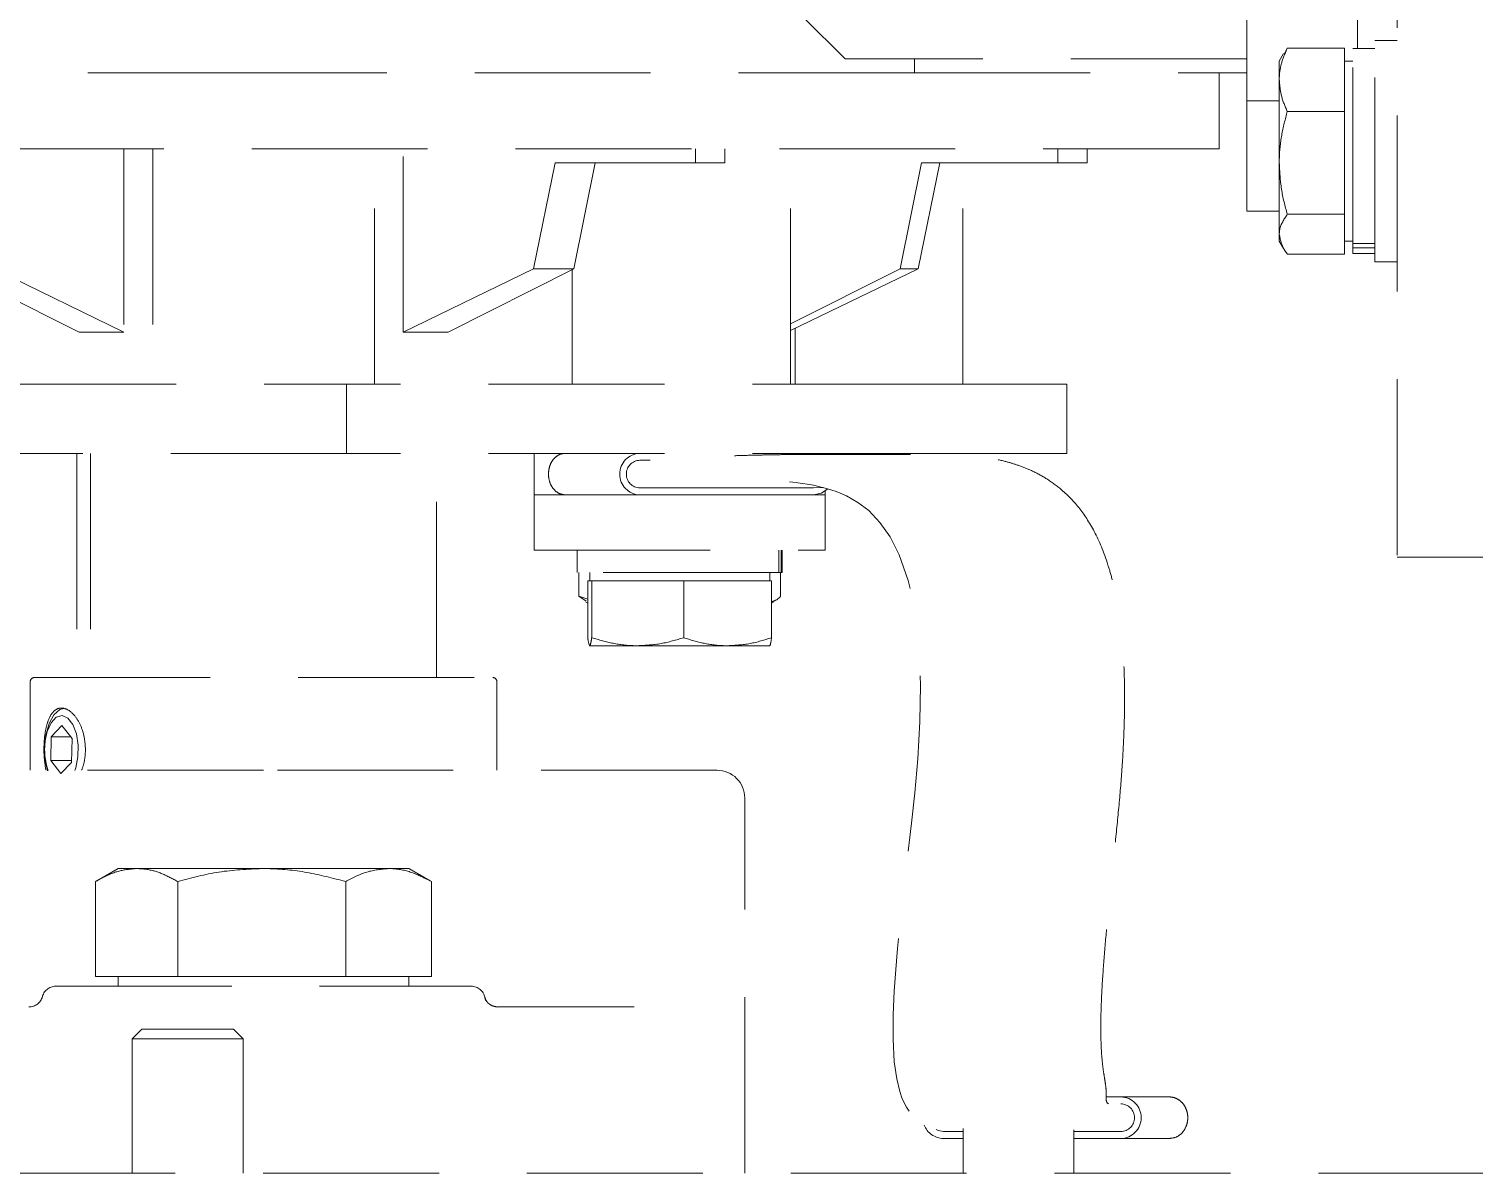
# Model space of a CAD drawing. Header units: millimetres. Extents: x 5227 to 261376, y 53707 to 123566.
# Drawn here: x 94618.9 to 94723.2, y 111477.5 to 111560.2 of the extents above; entities that cross this region are included whole.
import ezdxf

# ---------------------------------------------------------------- set-up
doc = ezdxf.new("R2010")
doc.units = ezdxf.units.MM
doc.linetypes.add('HIDDEN', pattern=[9.525, 6.35, -3.175])
doc.layers.get('0').update_dxf_attribs({"lineweight": 0})
doc.layers.add('PV_DIMENTION_SECOND_ROMANS', color=7, linetype='Continuous', lineweight=0)

# ---------------------------------------------------------------- blocks, each defined once
blk = doc.blocks.new('5251YJ5ET1M5TU')
at = {"color": 252, "linetype": 'HIDDEN', "lineweight": 0, "ltscale": 2}
for p, q in [((52090.72, 114568.85), (52090.72, 114498.85)), ((52087.87, 114535.59), (52087.87, 114543.85)), ((52079.87, 114541.01), (52079.87, 114531.83)), ((52047.87, 114537.85), (52050.87, 114534.85)), ((52090.72, 114536.19), (52089.12, 114536.19)), ((52089.12, 114520.8), (52089.12, 114536.19)), ((52079.87, 114534.85), (52050.87, 114534.85)), ((52055.87, 114533.85), (52055.87, 114534.85)), ((52082.52, 114535.23), (52082.22, 114534.69)), ((52082.22, 114534.69), (52082.22, 114533.35)), ((52082.8, 114535.63), (52082.59, 114535.21)), ((52086.92, 114535.63), (52082.8, 114535.63)), ((52086.92, 114535.63), (52086.92, 114533.35)), ((52087.52, 114534.69), (52086.92, 114534.69)), ((52089.12, 114535.59), (52087.52, 114535.59)), ((52087.52, 114521.52), (52087.52, 114535.59)), ((52008.87, 114533.85), (51939.87, 114533.85)), ((52055.87, 114533.85), (52008.87, 114533.85)), ((52055.87, 114533.85), (52079.87, 114533.85)), ((52077.87, 114533.85), (52077.87, 114528.35)), ((52082.22, 114533.35), (52082.22, 114527.34)), ((52086.92, 114533.35), (52086.92, 114531.06)), ((52079.87, 114531.83), (52082.22, 114531.83)), ((52079.87, 114531.83), (52079.87, 114523.85)), ((52086.92, 114531.06), (52082.8, 114531.06)), ((52086.92, 114531.06), (52086.92, 114527.34)), ((52077.87, 114528.35), (51939.87, 114528.35)), ((51998.77, 114528.35), (51998.77, 114515.1)), ((52000.87, 114528.35), (52000.87, 114511.35)), ((52016.87, 114511.35), (52016.87, 114528.35)), ((52018.96, 114515.1), (52018.96, 114528.35)), ((52028.36, 114519.69), (52029.93, 114527.35)), ((52029.93, 114527.35), (52040.06, 114527.35)), ((52032.81, 114527.35), (52031.28, 114519.69)), ((52040.06, 114527.35), (52040.06, 114528.35)), ((52040.06, 114527.35), (52042.18, 114527.35)), ((52042.18, 114528.35), (52042.18, 114527.35)), ((52046.92, 114511.35), (52046.92, 114528.35)), ((52054.85, 114519.69), (52056.38, 114527.35)), ((52057.71, 114527.35), (52056.14, 114519.69)), ((52056.38, 114527.35), (52066.22, 114527.35)), ((52059.37, 114511.35), (52059.37, 114527.35)), ((52066.22, 114527.35), (52066.22, 114528.35)), ((52066.22, 114527.35), (52068.34, 114527.35)), ((52068.34, 114528.35), (52068.34, 114527.35)), ((52082.22, 114522.19), (52082.22, 114527.34)), ((52086.92, 114527.34), (52086.92, 114523.62)), ((52079.87, 114523.85), (52082.22, 114523.85)), ((52086.92, 114523.62), (52082.8, 114523.62)), ((52086.92, 114523.62), (52086.92, 114522.19)), ((52082.22, 114522.19), (52082.22, 114521.69)), ((52086.92, 114522.19), (52086.92, 114520.75)), ((52082.22, 114521.69), (52082.52, 114521.16)), ((52086.92, 114521.69), (52087.52, 114521.69)), ((52089.12, 114521.52), (52087.52, 114521.52)), ((52087.52, 114521.52), (52087.52, 114521.21)), ((52087.52, 114520.79), (52087.52, 114521.21)), ((52087.52, 114521.21), (52089.12, 114521.21)), ((52086.92, 114520.75), (52082.8, 114520.75)), ((52087.52, 114520.79), (52089.12, 114520.79)), ((52089.12, 114520.19), (52089.12, 114520.8)), ((52089.12, 114520.19), (52090.72, 114520.19)), ((51995.55, 114515.1), (51986.45, 114519.69)), ((51998.77, 114515.1), (51989.37, 114519.69)), ((52018.96, 114515.1), (52028.36, 114519.69)), ((52022.19, 114515.1), (52031.28, 114519.69)), ((52031.28, 114519.69), (52028.36, 114519.69)), ((52031.16, 114519.63), (52031.16, 114511.35)), ((52046.92, 114515.71), (52054.85, 114519.69)), ((52046.92, 114515.22), (52056.14, 114519.69)), ((52056.14, 114519.69), (52054.85, 114519.69)), ((51998.77, 114515.1), (51995.55, 114515.1)), ((52022.19, 114515.1), (52018.96, 114515.1)), ((52047.26, 114515.38), (52047.26, 114511.35)), ((51989.87, 114511.35), (52014.87, 114511.35)), ((52014.87, 114511.35), (52014.87, 114506.35)), ((52056.87, 114511.35), (52014.87, 114511.35)), ((52056.87, 114511.35), (52066.87, 114511.35)), ((52066.87, 114511.35), (52066.87, 114506.35)), ((52014.87, 114506.35), (51989.87, 114506.35)), ((51995.39, 114506.35), (51995.39, 114490.15)), ((51996.37, 114506.35), (51996.37, 114490.15)), ((52056.87, 114506.35), (52014.87, 114506.35)), ((52021.37, 114490.15), (52021.37, 114506.35)), ((52028.42, 114506.35), (52028.42, 114503.35)), ((52036.78, 114505.85), (52036.04, 114505.85)), ((52049.05, 114506.27), (52048.59, 114506.35)), ((52066.87, 114506.35), (52056.87, 114506.35)), ((52028.42, 114503.35), (52028.42, 114499.35)), ((52028.42, 114503.35), (52034.8, 114503.35)), ((52034.8, 114503.35), (52036.04, 114503.35)), ((52036.04, 114503.85), (52048.59, 114503.85)), ((52036.04, 114503.35), (52048.59, 114503.35)), ((52047.73, 114503.85), (52049.28, 114503.88)), ((52048.59, 114503.35), (52049.42, 114503.35)), ((52049.42, 114503.35), (52049.42, 114503.62)), ((52049.42, 114499.35), (52049.42, 114503.35)), ((52028.42, 114499.35), (52049.42, 114499.35)), ((52031.52, 114499.35), (52031.52, 114497.75)), ((52046.09, 114499.35), (52046.09, 114497.75)), ((52046.25, 114497.75), (52046.25, 114499.35)), ((52046.32, 114497.75), (52046.32, 114499.35)), ((52090.72, 114498.85), (52101.87, 114498.85)), ((52046.09, 114497.75), (52031.52, 114497.75)), ((52031.63, 114497.75), (52031.63, 114496.03)), ((52032.28, 114497.15), (52032.28, 114493.03)), ((52032.28, 114497.15), (52032.42, 114497.15)), ((52032.42, 114497.75), (52032.42, 114497.15)), ((52032.42, 114497.15), (52032.57, 114497.15)), ((52032.57, 114497.15), (52032.57, 114493.03)), ((52032.57, 114497.15), (52035.89, 114497.15)), ((52035.89, 114497.15), (52039.21, 114497.15)), ((52039.21, 114497.15), (52039.21, 114493.03)), ((52039.21, 114497.15), (52042.38, 114497.15)), ((52042.38, 114497.15), (52045.56, 114497.15)), ((52045.42, 114497.15), (52045.42, 114497.75)), ((52045.56, 114497.15), (52045.56, 114493.03)), ((52046.09, 114497.75), (52046.25, 114497.75)), ((52046.21, 114497.75), (52046.21, 114496.03)), ((52046.32, 114497.75), (52046.25, 114497.75)), ((52032.28, 114495.81), (52031.63, 114496.03)), ((52031.63, 114496.03), (52032.16, 114495.67)), ((52032.15, 114495.61), (52032.28, 114495.53)), ((52045.56, 114495.53), (52045.69, 114495.61)), ((52032.41, 114492.45), (52032.42, 114492.45)), ((52032.42, 114492.45), (52035.89, 114492.45)), ((52035.89, 114492.45), (52042.38, 114492.45)), ((52045.41, 114492.45), (52042.38, 114492.45)), ((52045.42, 114492.45), (52045.42, 114492.45)), ((51992.02, 114489.85), (51992.02, 114483.45)), ((51992.32, 114490.15), (52025.42, 114490.15)), ((52025.72, 114483.45), (52025.72, 114489.85)), ((51993.54, 114485.88), (51994.31, 114486.68)), ((51995.04, 114485.75), (51994.31, 114486.68)), ((51993.54, 114485.88), (51993.51, 114484.15)), ((51994.94, 114485.88), (51993.54, 114485.88)), ((51995.04, 114485.75), (51995.01, 114484.02)), ((51993.51, 114484.15), (51994.24, 114483.22)), ((51995.01, 114484.15), (51993.51, 114484.15)), ((51995.01, 114484.02), (51994.24, 114483.22)), ((52043.62, 114454.35), (52043.62, 114481.45)), ((51998.37, 114476.35), (51996.82, 114475.46)), ((51999.71, 114476.35), (51998.37, 114476.35)), ((51999.71, 114476.35), (52008.74, 114476.35)), ((52017.9, 114476.35), (52008.74, 114476.35)), ((52019.37, 114476.35), (52017.9, 114476.35)), ((52020.91, 114475.46), (52019.37, 114476.35)), ((51996.74, 114468.55), (51996.74, 114475.41)), ((52002.68, 114468.55), (52002.68, 114475.41)), ((52014.8, 114468.55), (52014.8, 114475.41)), ((52020.99, 114475.41), (52020.89, 114475.46)), ((52020.99, 114468.55), (52020.99, 114475.41)), ((51999.71, 114468.55), (51996.74, 114468.55)), ((51998.37, 114468.55), (51998.37, 114467.85)), ((52002.68, 114468.55), (51999.71, 114468.55)), ((52008.74, 114468.55), (52002.68, 114468.55)), ((52014.8, 114468.55), (52008.74, 114468.55)), ((52017.9, 114468.55), (52014.8, 114468.55)), ((52020.99, 114468.55), (52017.9, 114468.55)), ((52019.37, 114467.85), (52019.37, 114468.55)), ((52024.84, 114467.02), (52024.85, 114467.04)), ((52025.8, 114466.35), (52025.76, 114466.34)), ((52035.64, 114466.35), (52025.8, 114466.35)), ((52000.08, 114464.75), (51999.39, 114464.06)), ((52006.05, 114464.75), (52000.08, 114464.75)), ((52006.7, 114464.75), (52006.05, 114464.75)), ((52007.39, 114464.06), (52006.7, 114464.75)), ((51999.39, 114464.06), (51999.39, 114454.35)), ((52006.61, 114464.06), (51999.39, 114464.06)), ((52007.39, 114464.06), (52006.61, 114464.06)), ((52007.39, 114454.35), (52007.39, 114464.06)), ((52069.72, 114459.85), (52070.77, 114459.85)), ((52074.28, 114459.85), (52070.77, 114459.85)), ((52059.39, 114457.56), (52059.39, 114454.35)), ((52067.39, 114454.35), (52067.39, 114457.48)), ((52059.39, 114457.35), (52057.96, 114457.35)), ((52059.39, 114456.85), (52057.96, 114456.85)), ((52070.77, 114457.35), (52067.39, 114457.35)), ((52070.77, 114456.85), (52067.39, 114456.85)), ((52074.28, 114456.85), (52070.77, 114456.85)), ((52345.39, 114454.35), (51922.09, 114454.35))]:
    blk.add_line(p, q, dxfattribs=at)
at = {"color": 252, "linetype": 'HIDDEN', "lineweight": 0, "ltscale": 2, "flags": 128}
for points in [[(52046.86, 114504.29), (52046.84, 114504.29), (52047.1, 114504.26), (52047.44, 114504.23), (52047.79, 114504.18), (52048.13, 114504.12), (52048.59, 114504.04), (52049.05, 114503.94), (52049.52, 114503.82), (52050.21, 114503.6), (52050.97, 114503.27), (52051.78, 114502.81), (52052.57, 114502.21), (52053.38, 114501.36), (52054.11, 114500.33), (52054.78, 114499.01), (52055.43, 114497.16), (52055.69, 114496.07), (52055.89, 114495.01), (52056, 114494.31), (52056.11, 114493.37), (52056.22, 114492.09), (52056.28, 114490.88), (52056.31, 114489.61), (52056.27, 114486.97), (52056.11, 114484.28), (52055.9, 114481.83), (52055.66, 114479.64), (52055.39, 114477.28), (52055.1, 114474.74), (52054.84, 114472.44), (52054.65, 114470.57), (52054.52, 114469.07), (52054.41, 114467.49), (52054.34, 114465.79), (52054.33, 114464.02), (52054.42, 114462.39), (52054.59, 114461.15), (52054.81, 114460.24), (52054.98, 114459.72), (52055.29, 114459.1), (52055.78, 114458.43), (52056.52, 114457.84), (52057.54, 114457.49), (52058.84, 114457.35), (52058.84, 114457.35)], [(52048.59, 114503.35), (52049.15, 114503.47), (52049.61, 114503.79)], [(51994.55, 114487.95), (51994.15, 114487.84), (51993.72, 114487.45), (51993.38, 114486.82), (51993.15, 114486), (51993.05, 114485.08), (51993.11, 114484.15), (51993.26, 114483.42)], [(51994.33, 114487.4), (51993.9, 114487.28), (51993.53, 114486.89), (51993.24, 114486.26), (51993.08, 114485.48), (51993.06, 114484.63), (51993.19, 114483.82), (51993.32, 114483.43)], [(51995.23, 114483.43), (51995.31, 114483.64), (51995.47, 114484.43), (51995.49, 114485.27), (51995.36, 114486.08), (51995.1, 114486.76), (51994.74, 114487.21), (51994.33, 114487.4)], [(52057.96, 114457.35), (52057.58, 114457.43), (52057.44, 114457.51)]]:
    blk.add_lwpolyline(points, dxfattribs=at)
at = {"color": 252, "linetype": 'HIDDEN', "lineweight": 0, "ltscale": 2}
for centre, radius, start, end in [((52036.09, 114504.85), 1.5, 91.6323, 268.3677), ((52036.07, 114504.85), 1, 91.6323, 268.3677), ((51992.32, 114489.85), 0.3, 90, 180), ((52025.42, 114489.85), 0.3, 0, 90), ((52041.62, 114481.45), 2, 0, 90), ((51991.93, 114467.35), 1, 270, 345.5225), ((51993.87, 114466.85), 1, 90, 169.2445), ((52023.87, 114466.85), 1, 10.7555, 90), ((52070.75, 114458.35), 1.5, 270.6838, 89.3162), ((52070.76, 114458.35), 1, 270.6838, 89.3162), ((52057.97, 114458.33), 1.48, 200.18, 269.6809)]:
    blk.add_arc(centre, radius, start, end, dxfattribs=at)
for points, knots in [([(52082.22, 114533.35), (52082.22, 114533.4), (52082.22, 114533.81), (52082.35, 114534.59), (52082.65, 114535.28), (52082.8, 114535.63)], [0, 0, 0, 0, 0.070077, 0.530778, 1, 1, 1, 1]), ([(52082.8, 114531.06), (52082.63, 114531.43), (52082.31, 114532.18), (52082.25, 114532.96), (52082.22, 114533.35)], [0, 0, 0, 0, 0.495458, 1, 1, 1, 1]), ([(52082.22, 114527.34), (52082.22, 114527.43), (52082.22, 114528.09), (52082.35, 114529.35), (52082.65, 114530.49), (52082.8, 114531.06)], [0, 0, 0, 0, 0.070077, 0.530778, 1, 1, 1, 1]), ([(52082.8, 114523.62), (52082.63, 114524.22), (52082.31, 114525.44), (52082.25, 114526.7), (52082.22, 114527.34)], [0, 0, 0, 0, 0.495458, 1, 1, 1, 1]), ([(52082.22, 114522.19), (52082.22, 114522.3), (52082.25, 114522.79), (52082.56, 114523.26), (52082.8, 114523.62)], [0, 0, 0, 0, 0.241851, 1, 1, 1, 1]), ([(52082.8, 114520.75), (52082.72, 114520.86), (52082.38, 114521.32), (52082.29, 114521.81), (52082.22, 114522.19)], [0, 0, 0, 0, 0.223713, 1, 1, 1, 1]), ([(52030.68, 114503.35), (52030.52, 114503.37), (52030.21, 114503.41), (52029.81, 114503.73), (52029.54, 114504.18), (52029.43, 114504.7), (52029.46, 114505.17), (52029.58, 114505.59), (52029.8, 114505.95), (52030.13, 114506.23), (52030.44, 114506.34), (52030.63, 114506.35), (52030.68, 114506.35)], [0, 0, 0, 0, 0.124524, 0.249115, 0.369793, 0.474536, 0.563912, 0.649325, 0.741267, 0.845975, 0.964186, 1, 1, 1, 1]), ([(52069.89, 114459.35), (52069.83, 114459.39), (52069.71, 114459.45), (52069.71, 114459.95), (52069.72, 114460.39), (52069.66, 114460.87), (52069.55, 114461.49), (52069.43, 114462.34), (52069.35, 114463.45), (52069.32, 114464.74), (52069.35, 114466.45), (52069.46, 114468.55), (52069.65, 114470.98), (52069.88, 114473.37), (52070.13, 114475.84), (52070.4, 114478.45), (52070.68, 114481.23), (52070.9, 114483.98), (52071.03, 114486.64), (52071.06, 114489.21), (52070.99, 114491.58), (52070.82, 114493.47), (52070.63, 114494.91), (52070.42, 114496.1), (52070.16, 114497.23), (52069.67, 114498.95), (52068.88, 114500.81), (52067.72, 114502.55), (52066.54, 114503.74), (52065.39, 114504.56), (52064.36, 114505.11), (52063.39, 114505.49), (52062.44, 114505.78), (52061.3, 114506.03), (52060.1, 114506.15), (52058.99, 114506.22), (52058.15, 114506.26), (52057.11, 114506.27), (52056.08, 114506.27), (52055.25, 114506.27), (52054.41, 114506.27), (52053.17, 114506.27), (52051.85, 114506.27), (52050.73, 114506.27), (52050.02, 114506.27), (52049.31, 114506.27), (52048.44, 114506.27), (52047.4, 114506.27), (52046.45, 114506.26), (52045.4, 114506.24), (52044.27, 114506.22), (52043.14, 114506.19), (52042.16, 114506.15), (52041.31, 114506.09), (52040.35, 114506.03), (52039.3, 114505.95), (52038.14, 114505.87), (52037.33, 114505.86), (52036.91, 114505.85)], [0, 0, 0, 0, 0.026491, 0.048938, 0.067931, 0.084053, 0.097857, 0.112201, 0.12587, 0.14044, 0.155767, 0.176272, 0.194274, 0.210731, 0.225057, 0.241065, 0.256952, 0.271715, 0.285596, 0.299821, 0.315294, 0.330441, 0.341983, 0.352574, 0.365137, 0.379398, 0.418205, 0.457408, 0.499218, 0.531863, 0.562906, 0.590942, 0.61574, 0.645365, 0.679539, 0.699195, 0.718425, 0.732947, 0.741906, 0.745531, 0.748851, 0.755788, 0.765554, 0.77135, 0.774149, 0.776992, 0.783214, 0.790719, 0.8028, 0.81479, 0.826331, 0.845112, 0.862744, 0.882756, 0.907151, 0.935399, 0.966719, 1, 1, 1, 1]), ([(52046.21, 114496.03), (52046.13, 114495.95), (52045.92, 114495.73), (52045.7, 114495.67), (52045.56, 114495.63)], [0, 0, 0, 0, 0.359578, 1, 1, 1, 1]), ([(52032.42, 114492.45), (52032.39, 114492.52), (52032.34, 114492.61), (52032.29, 114492.96), (52032.28, 114493.03)], [0, 0, 0, 0, 0.776287, 1, 1, 1, 1]), ([(52032.57, 114493.03), (52032.53, 114492.8), (52032.48, 114492.49), (52032.44, 114492.46), (52032.42, 114492.45)], [0, 0, 0, 0, 0.758149, 1, 1, 1, 1]), ([(52035.89, 114492.45), (52035.81, 114492.45), (52035.21, 114492.46), (52034.09, 114492.58), (52033.08, 114492.88), (52032.57, 114493.03)], [0, 0, 0, 0, 0.070077, 0.530778, 1, 1, 1, 1]), ([(52039.21, 114493.03), (52038.67, 114492.87), (52037.58, 114492.54), (52036.45, 114492.48), (52035.89, 114492.45)], [0, 0, 0, 0, 0.495458, 1, 1, 1, 1]), ([(52042.38, 114492.45), (52042.31, 114492.45), (52041.74, 114492.46), (52040.66, 114492.58), (52039.69, 114492.88), (52039.21, 114493.03)], [0, 0, 0, 0, 0.070077, 0.530778, 1, 1, 1, 1]), ([(52045.56, 114493.03), (52045.04, 114492.87), (52044, 114492.54), (52042.93, 114492.48), (52042.38, 114492.45)], [0, 0, 0, 0, 0.495458, 1, 1, 1, 1]), ([(52045.41, 114492.45), (52045.43, 114492.46), (52045.47, 114492.49), (52045.52, 114492.8), (52045.56, 114493.03)], [0, 0, 0, 0, 0.241851, 1, 1, 1, 1]), ([(51996.01, 114484.95), (51995.99, 114485.29), (51995.94, 114485.95), (51995.62, 114486.85), (51995.16, 114487.53), (51994.62, 114487.93), (51994.1, 114487.99), (51993.66, 114487.71), (51993.32, 114487.14), (51993.1, 114486.31), (51993, 114485.33), (51993.01, 114484.32), (51993.11, 114483.73), (51993.15, 114483.45)], [0, 0, 0, 0, 0.09102, 0.182006, 0.273902, 0.366416, 0.45795, 0.548459, 0.639446, 0.731687, 0.824045, 0.915144, 1, 1, 1, 1]), ([(51995.73, 114483.45), (51995.82, 114483.7), (51995.98, 114484.17), (51996, 114484.71), (51996.01, 114484.95)], [0, 0, 0, 0, 0.536646, 1, 1, 1, 1]), ([(52008.86, 114483.45), (52007.53, 114483.45), (52004.83, 114483.45), (52000.78, 114483.45), (51997.07, 114483.45), (51993.77, 114483.45), (51990.89, 114483.45), (51988.18, 114483.45), (51985.67, 114483.45), (51983.4, 114483.45), (51981.42, 114483.45), (51979.74, 114483.45), (51978.24, 114483.45), (51977.05, 114483.45), (51976.26, 114483.45), (51976.16, 114483.45), (51976.12, 114483.45)], [0, 0, 0, 0, 0.077637, 0.157672, 0.239953, 0.304285, 0.368608, 0.434309, 0.5, 0.565701, 0.631392, 0.695725, 0.760047, 0.842337, 0.922374, 1, 1, 1, 1]), ([(52041.62, 114483.45), (52041.57, 114483.45), (52041.47, 114483.45), (52040.69, 114483.45), (52039.5, 114483.45), (52038, 114483.45), (52036.31, 114483.45), (52034.33, 114483.45), (52032.07, 114483.45), (52029.55, 114483.45), (52026.84, 114483.45), (52023.96, 114483.45), (52020.66, 114483.45), (52016.96, 114483.45), (52012.9, 114483.45), (52010.2, 114483.45), (52008.87, 114483.45)], [0, 0, 0, 0, 0.077635, 0.157672, 0.239953, 0.304285, 0.368608, 0.434309, 0.5, 0.565701, 0.631392, 0.695725, 0.760048, 0.842337, 0.922367, 1, 1, 1, 1]), ([(51996.74, 114475.41), (51996.94, 114475.53), (51997.52, 114475.85), (51998.51, 114476.25), (51999.31, 114476.32), (51999.71, 114476.35)], [0, 0, 0, 0, 0.204808, 0.599748, 1, 1, 1, 1]), ([(51999.71, 114476.35), (51999.94, 114476.34), (52000.55, 114476.31), (52001.55, 114476.02), (52002.3, 114475.62), (52002.68, 114475.41)], [0, 0, 0, 0, 0.226985, 0.61127, 1, 1, 1, 1]), ([(52002.68, 114475.41), (52003.67, 114475.68), (52005.65, 114476.21), (52007.71, 114476.3), (52008.74, 114476.35)], [0, 0, 0, 0, 0.495458, 1, 1, 1, 1]), ([(52008.74, 114476.35), (52008.89, 114476.35), (52009.98, 114476.34), (52012.03, 114476.14), (52013.87, 114475.66), (52014.8, 114475.41)], [0, 0, 0, 0, 0.070095, 0.530787, 1, 1, 1, 1]), ([(52014.8, 114475.41), (52015.31, 114475.68), (52016.32, 114476.21), (52017.37, 114476.3), (52017.9, 114476.35)], [0, 0, 0, 0, 0.495458, 1, 1, 1, 1]), ([(52017.9, 114476.35), (52017.97, 114476.35), (52018.53, 114476.34), (52019.57, 114476.14), (52020.51, 114475.66), (52020.99, 114475.41)], [0, 0, 0, 0, 0.070095, 0.530787, 1, 1, 1, 1]), ([(52025.76, 114466.35), (52025.65, 114466.37), (52025.43, 114466.4), (52025.14, 114466.57), (52024.93, 114466.81), (52024.87, 114466.99), (52024.84, 114467.09)], [0, 0, 0, 0, 0.260611, 0.513579, 0.759784, 1, 1, 1, 1]), ([(52024.93, 114466.79), (52024.91, 114466.83), (52024.88, 114466.91), (52024.86, 114466.99), (52024.85, 114467.03)], [0, 0, 0, 0, 0.503035, 1, 1, 1, 1]), ([(52074.28, 114456.85), (52074.44, 114456.87), (52074.78, 114456.91), (52075.21, 114457.23), (52075.51, 114457.68), (52075.63, 114458.2), (52075.6, 114458.67), (52075.46, 114459.09), (52075.22, 114459.45), (52074.87, 114459.73), (52074.53, 114459.84), (52074.32, 114459.85), (52074.28, 114459.85)], [0, 0, 0, 0, 0.124524, 0.249115, 0.369793, 0.474536, 0.563912, 0.649325, 0.741267, 0.845975, 0.964186, 1, 1, 1, 1])]:
    blk.add_open_spline(points, degree=3, knots=knots, dxfattribs=at)
blk.add_open_spline([(51993.87, 114467.85), (51993.92, 114467.85), (51994.03, 114467.85), (51994.93, 114467.85), (51996.31, 114467.85), (51998.19, 114467.85), (52000.48, 114467.85), (52003.09, 114467.85), (52005.92, 114467.85), (52008.87, 114467.85), (52011.81, 114467.85), (52014.64, 114467.85), (52017.25, 114467.85), (52019.54, 114467.85), (52021.42, 114467.85), (52022.81, 114467.85), (52023.7, 114467.85), (52023.81, 114467.85), (52023.87, 114467.85)], degree=3, dxfattribs=at)

msp = doc.modelspace()

# ---------------------------------------------------------------- block references
at = {"layer": 'PV_DIMENTION_SECOND_ROMANS'}
msp.add_blockref('5251YJ5ET1M5TU', (42626.96, -2976.82), dxfattribs=at)

doc.saveas('drawing.dxf')
